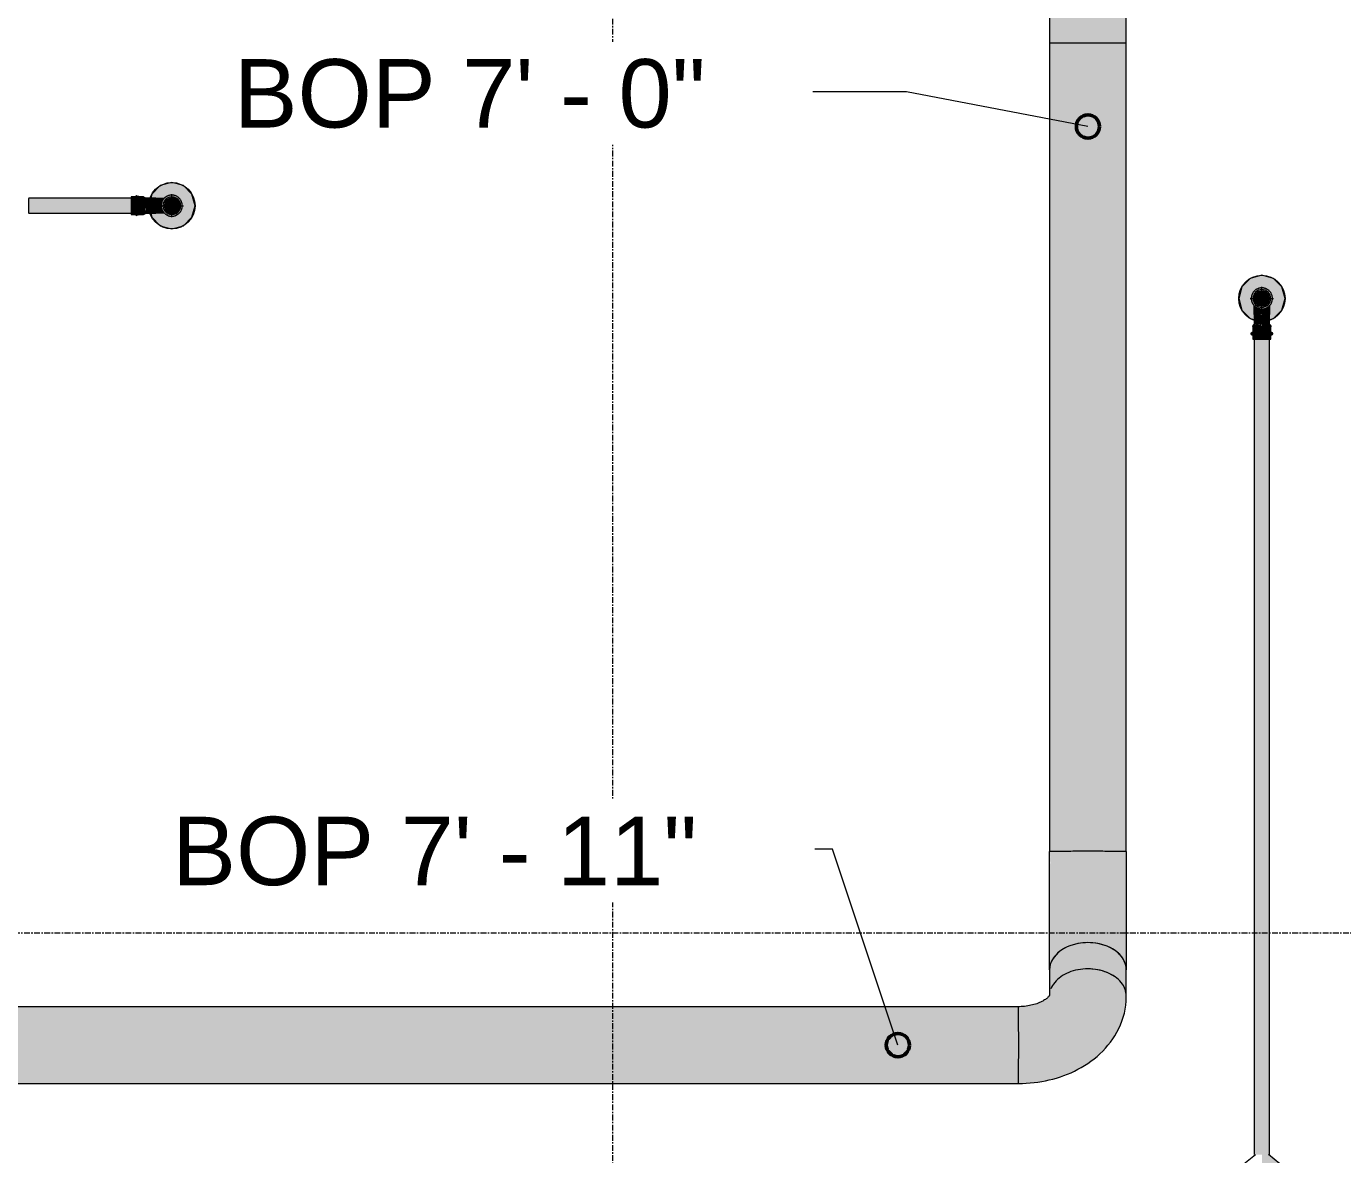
# Model space of a CAD drawing. Header units: inches. Extents: x -3679 to 241, y -496 to 1784.
# Drawn here: x -316.6 to -203, y 69.9 to 167.2 of the extents above; entities that cross this region are included whole.
import ezdxf

# ---------------------------------------------------------------- set-up
doc = ezdxf.new("R2010")
doc.units = ezdxf.units.IN
doc.header["$MEASUREMENT"] = 0
doc.linetypes.add('Grid Line', pattern=[0.875, 0.5, -0.125, 0.125, -0.125])
for name, color, linetype, lineweight in [('A-ANNO-NOTE', 250, 'Continuous', 9), ('G-ANNO-DIMS', 251, 'Continuous', 9), ('P-PIPE', 1, 'Continuous', 9), ('P-PIPE-CNTR', 1, 'Continuous', 9), ('S-GRID', 8, 'Continuous', 9)]:
    doc.layers.add(name, color=color, linetype=linetype, lineweight=lineweight)
doc.styles.add('Arial_1', font='arial.ttf', dxfattribs={"height": 5.901198})

# ---------------------------------------------------------------- blocks, each defined once
blk = doc.blocks.new('Victaulic-VicPress316-Elbow 90-45deg Style P568_P571 - Standard-523083-LOWER PARKING')
at = {"layer": 'P-PIPE'}
for points in [[(-210.33, 142.89), (-210, 142.9), (-210, 142.98), (-210.54, 143.2), (-210.77, 143.74), (-210.54, 144.28), (-210, 144.51), (-210, 144.58), (-210.33, 144.59), (-210.62, 144.41), (-210.78, 144.21), (-210.85, 144.08), (-210.89, 143.9), (-210.91, 143.72), (-210.86, 143.56), (-210.85, 143.41), (-210.73, 143.2), (-210.62, 143.07), (-210.47, 142.97)], [(-210, 142.98), (-210, 143.09), (-210.17, 143.11), (-210.33, 143.17), (-210.47, 143.28), (-210.57, 143.41), (-210.64, 143.57), (-210.66, 143.74), (-210.64, 143.91), (-210.57, 144.07), (-210.46, 144.21), (-210.33, 144.31), (-210.17, 144.38), (-210, 144.4), (-210, 144.51), (-210.54, 144.28), (-210.77, 143.74), (-210.54, 143.2), (-210.16, 143.04)], [(-210, 142.83), (-209.83, 142.85), (-209.67, 142.89), (-209.38, 143.07), (-209.22, 143.28), (-209.15, 143.41), (-209.11, 143.58), (-209.09, 143.76), (-209.14, 143.92), (-209.15, 144.08), (-209.27, 144.28), (-209.38, 144.41), (-209.67, 144.59), (-209.83, 144.64), (-210, 144.65), (-210, 144.51), (-209.46, 144.28), (-209.23, 143.74), (-209.46, 143.2), (-210, 142.98), (-210, 142.9)], [(-210, 142.98), (-209.46, 143.2), (-209.23, 143.74), (-209.46, 144.28), (-210, 144.51), (-210, 144.4), (-209.83, 144.38), (-209.67, 144.31), (-209.54, 144.21), (-209.43, 144.07), (-209.36, 143.91), (-209.34, 143.74), (-209.36, 143.57), (-209.43, 143.41), (-209.54, 143.28), (-209.67, 143.17), (-209.83, 143.11), (-210, 143.09), (-210, 143.04)], [(-210.66, 142.35), (-210, 142.36), (-210, 142.9), (-210.35, 142.91), (-210.62, 143.07), (-210.66, 143.12), (-210.66, 142.63)], [(-209.34, 142.35), (-209.35, 143.11), (-209.42, 143.04), (-209.67, 142.89), (-209.85, 142.84), (-210, 142.83), (-210, 142.35), (-209.35, 142.35)], [(-210.63, 141.49), (-210.51, 141.51), (-210.46, 141.52), (-210.43, 141.5), (-210.23, 141.5), (-210.16, 141.49), (-210, 141.52), (-210, 142.35), (-210.66, 142.35), (-210.65, 141.5), (-210.64, 141.49)], [(-209.43, 141.49), (-209.35, 141.5), (-209.34, 141.52), (-209.35, 142.35), (-210, 142.35), (-209.99, 141.52), (-209.83, 141.49), (-209.64, 141.5), (-209.57, 141.5), (-209.52, 141.52), (-209.43, 141.49)], [(-210.71, 140.56), (-210, 140.56), (-210, 140.85), (-210.77, 140.85), (-210.86, 140.8), (-210.91, 140.71), (-210.85, 140.61), (-210.77, 140.56), (-210.71, 140.56)], [(-210.33, 140.85), (-210, 140.85), (-210, 141.3), (-210.77, 141.3), (-210.75, 140.85), (-210.41, 140.85)], [(-210.17, 141.3), (-210, 141.3), (-210.01, 141.52), (-210.18, 141.49), (-210.36, 141.5), (-210.43, 141.5), (-210.47, 141.52), (-210.59, 141.49), (-210.64, 141.5), (-210.66, 141.52), (-210.72, 141.44), (-210.75, 141.37), (-210.75, 141.3), (-210.25, 141.3)], [(-209.86, 141.3), (-209.23, 141.3), (-209.25, 141.38), (-209.34, 141.52), (-209.38, 141.49), (-209.48, 141.5), (-209.54, 141.52), (-209.58, 141.5), (-209.78, 141.5), (-209.89, 141.5), (-210, 141.52), (-210, 141.3), (-209.88, 141.3)], [(-209.46, 140.85), (-209.23, 140.85), (-209.25, 141.3), (-210, 141.3), (-210, 140.85), (-209.53, 140.85)], [(-209.53, 140.56), (-209.23, 140.56), (-209.14, 140.61), (-209.09, 140.71), (-209.15, 140.81), (-209.23, 140.85), (-210, 140.85), (-210, 140.56), (-209.55, 140.56)], [(-210.71, 140.22), (-210, 140.22), (-210, 140.56), (-210.77, 140.56), (-210.77, 140.22)], [(-209.55, 140.22), (-209.23, 140.22), (-209.25, 140.56), (-210, 140.56), (-210, 140.22), (-209.59, 140.22)]]:
    blk.add_hatch(color=256, dxfattribs=at).paths.add_polyline_path(points, flags=0)
for p, q in [((-209.34, 143.78), (-209.34, 143.75)), ((-210.66, 142.35), (-210.66, 141.46)), ((-209.34, 141.46), (-209.34, 142.35)), ((-210.77, 141.3), (-210.77, 140.85)), ((-210, 140.85), (-210.77, 140.85)), ((-209.23, 140.85), (-210, 140.85)), ((-209.23, 140.85), (-209.23, 141.3)), ((-210.77, 140.56), (-210.77, 140.22)), ((-210, 140.56), (-210.77, 140.56)), ((-210.77, 140.22), (-210, 140.22)), ((-209.23, 140.56), (-210, 140.56)), ((-210, 140.22), (-209.23, 140.22)), ((-209.23, 140.22), (-209.23, 140.56))]:
    blk.add_line(p, q, dxfattribs=at)
at = {"layer": 'P-PIPE', "flags": 128}
for points in [[(-210, 144.65), (-210.04, 144.65), (-210.07, 144.65), (-210.11, 144.65), (-210.15, 144.64), (-210.18, 144.64), (-210.22, 144.63), (-210.25, 144.62), (-210.29, 144.61), (-210.32, 144.6), (-210.36, 144.58), (-210.39, 144.57), (-210.42, 144.55), (-210.45, 144.53), (-210.48, 144.52), (-210.52, 144.5), (-210.54, 144.47), (-210.57, 144.45), (-210.6, 144.43), (-210.63, 144.4), (-210.65, 144.38), (-210.68, 144.35), (-210.7, 144.32), (-210.73, 144.3), (-210.75, 144.27), (-210.77, 144.24), (-210.79, 144.2), (-210.8, 144.17), (-210.82, 144.14), (-210.84, 144.11), (-210.85, 144.07), (-210.86, 144.04), (-210.87, 144), (-210.88, 143.97), (-210.89, 143.93), (-210.9, 143.9), (-210.9, 143.86), (-210.91, 143.83), (-210.91, 143.79), (-210.91, 143.75), (-210.91, 143.72), (-210.91, 143.68), (-210.91, 143.64), (-210.9, 143.61), (-210.9, 143.57), (-210.89, 143.54), (-210.88, 143.5), (-210.87, 143.47), (-210.86, 143.43), (-210.84, 143.4), (-210.83, 143.36), (-210.81, 143.33), (-210.8, 143.3), (-210.78, 143.27), (-210.76, 143.24), (-210.74, 143.21), (-210.72, 143.18), (-210.69, 143.15), (-210.67, 143.12), (-210.64, 143.1), (-210.62, 143.07), (-210.59, 143.05), (-210.56, 143.02), (-210.53, 143), (-210.5, 142.98), (-210.47, 142.96), (-210.44, 142.94), (-210.41, 142.93), (-210.37, 142.91), (-210.34, 142.9), (-210.31, 142.88), (-210.27, 142.87), (-210.24, 142.86), (-210.2, 142.85), (-210.16, 142.85), (-210.13, 142.84), (-210.09, 142.84), (-210.06, 142.83), (-210.02, 142.83), (-210, 142.83)], [(-210, 142.83), (-209.96, 142.83), (-209.93, 142.83), (-209.89, 142.84), (-209.85, 142.84), (-209.82, 142.85), (-209.78, 142.86), (-209.75, 142.87), (-209.71, 142.88), (-209.68, 142.89), (-209.65, 142.9), (-209.61, 142.92), (-209.58, 142.93), (-209.55, 142.95), (-209.52, 142.97), (-209.49, 142.99), (-209.46, 143.01), (-209.43, 143.03), (-209.4, 143.06), (-209.37, 143.08), (-209.35, 143.11), (-209.32, 143.13), (-209.3, 143.16), (-209.27, 143.19), (-209.25, 143.22), (-209.23, 143.25), (-209.21, 143.28), (-209.2, 143.31), (-209.18, 143.35), (-209.16, 143.38), (-209.15, 143.41), (-209.14, 143.45), (-209.13, 143.48), (-209.12, 143.52), (-209.11, 143.55), (-209.1, 143.59), (-209.1, 143.62), (-209.09, 143.66), (-209.09, 143.7), (-209.09, 143.73), (-209.09, 143.77), (-209.09, 143.81), (-209.09, 143.84), (-209.1, 143.88), (-209.1, 143.91), (-209.11, 143.95), (-209.12, 143.99), (-209.13, 144.02), (-209.14, 144.05), (-209.16, 144.09), (-209.17, 144.12), (-209.19, 144.16), (-209.2, 144.19), (-209.22, 144.22), (-209.24, 144.25), (-209.26, 144.28), (-209.28, 144.31), (-209.31, 144.34), (-209.33, 144.36), (-209.36, 144.39), (-209.38, 144.42), (-209.41, 144.44), (-209.44, 144.46), (-209.47, 144.48), (-209.5, 144.5), (-209.53, 144.52), (-209.56, 144.54), (-209.59, 144.56), (-209.63, 144.57), (-209.66, 144.59), (-209.69, 144.6), (-209.73, 144.61), (-209.76, 144.62), (-209.8, 144.63), (-209.84, 144.64), (-209.87, 144.65), (-209.91, 144.65), (-209.94, 144.65), (-209.98, 144.65), (-210, 144.65)], [(-210.66, 143.74), (-210.66, 143.74), (-210.66, 143.74)], [(-210.66, 142.35), (-210.66, 142.41), (-210.66, 142.46), (-210.66, 142.52), (-210.66, 142.57), (-210.66, 142.63), (-210.66, 142.68), (-210.66, 142.73), (-210.66, 142.79), (-210.66, 142.84), (-210.66, 142.89), (-210.66, 142.94), (-210.66, 142.99), (-210.66, 143.04), (-210.66, 143.09), (-210.66, 143.12)], [(-209.34, 143.12), (-209.34, 143.1), (-209.34, 143.05), (-209.34, 143.01), (-209.34, 142.96), (-209.34, 142.91), (-209.34, 142.85), (-209.34, 142.8), (-209.34, 142.75), (-209.34, 142.7), (-209.34, 142.64), (-209.34, 142.59), (-209.34, 142.53), (-209.34, 142.48), (-209.34, 142.42), (-209.34, 142.36), (-209.34, 142.35)], [(-210.77, 140.56), (-210.77, 140.56), (-210.78, 140.56), (-210.78, 140.56), (-210.79, 140.56), (-210.8, 140.56), (-210.8, 140.57), (-210.81, 140.57), (-210.81, 140.57), (-210.82, 140.57), (-210.82, 140.57), (-210.83, 140.58), (-210.83, 140.58), (-210.84, 140.58), (-210.84, 140.58), (-210.85, 140.59), (-210.85, 140.59), (-210.86, 140.59), (-210.86, 140.6), (-210.87, 140.6), (-210.87, 140.61), (-210.88, 140.61), (-210.88, 140.61), (-210.88, 140.62), (-210.89, 140.62), (-210.89, 140.63), (-210.89, 140.63), (-210.9, 140.64), (-210.9, 140.64), (-210.9, 140.65), (-210.9, 140.65), (-210.9, 140.66), (-210.91, 140.67), (-210.91, 140.67), (-210.91, 140.68), (-210.91, 140.68), (-210.91, 140.69), (-210.91, 140.69), (-210.91, 140.7), (-210.91, 140.71), (-210.91, 140.71), (-210.91, 140.72), (-210.91, 140.72), (-210.91, 140.73), (-210.91, 140.73), (-210.91, 140.74), (-210.91, 140.75), (-210.91, 140.75), (-210.9, 140.76), (-210.9, 140.76), (-210.9, 140.77), (-210.9, 140.77), (-210.89, 140.78), (-210.89, 140.78), (-210.89, 140.79), (-210.88, 140.79), (-210.88, 140.8), (-210.88, 140.8), (-210.87, 140.81), (-210.87, 140.81), (-210.87, 140.81), (-210.86, 140.82), (-210.86, 140.82), (-210.85, 140.83), (-210.85, 140.83), (-210.84, 140.83), (-210.84, 140.83), (-210.83, 140.84), (-210.83, 140.84), (-210.82, 140.84), (-210.82, 140.84), (-210.81, 140.85), (-210.8, 140.85), (-210.8, 140.85), (-210.79, 140.85), (-210.79, 140.85), (-210.78, 140.85), (-210.78, 140.85), (-210.77, 140.85), (-210.77, 140.85)], [(-210.77, 141.3), (-210.77, 141.31), (-210.77, 141.33), (-210.76, 141.34), (-210.76, 141.35), (-210.76, 141.36), (-210.76, 141.37), (-210.76, 141.38), (-210.75, 141.39), (-210.75, 141.4), (-210.75, 141.41), (-210.74, 141.42), (-210.74, 141.43), (-210.73, 141.44), (-210.73, 141.45), (-210.72, 141.46), (-210.71, 141.47), (-210.71, 141.48), (-210.7, 141.48), (-210.69, 141.49), (-210.68, 141.5), (-210.68, 141.51), (-210.67, 141.51), (-210.66, 141.52), (-210.66, 141.52)], [(-210, 140.85), (-210.03, 140.85), (-210.06, 140.85), (-210.09, 140.85), (-210.12, 140.85), (-210.15, 140.85), (-210.18, 140.85), (-210.21, 140.85), (-210.24, 140.85), (-210.27, 140.85), (-210.3, 140.85), (-210.33, 140.85), (-210.35, 140.85), (-210.38, 140.85), (-210.41, 140.85), (-210.43, 140.85), (-210.46, 140.85), (-210.48, 140.85), (-210.51, 140.85), (-210.53, 140.85), (-210.55, 140.85), (-210.57, 140.85), (-210.59, 140.85), (-210.61, 140.85), (-210.63, 140.85), (-210.65, 140.85), (-210.66, 140.85), (-210.68, 140.85), (-210.69, 140.85), (-210.7, 140.85), (-210.71, 140.85), (-210.73, 140.85), (-210.73, 140.85), (-210.74, 140.85), (-210.75, 140.85), (-210.76, 140.85), (-210.76, 140.85), (-210.76, 140.85), (-210.77, 140.85), (-210.77, 140.85), (-210.77, 140.85)], [(-210.77, 140.85), (-210.77, 140.85), (-210.76, 140.85), (-210.76, 140.85), (-210.76, 140.85), (-210.75, 140.85), (-210.74, 140.85), (-210.74, 140.85), (-210.73, 140.85)], [(-209.23, 140.85), (-209.23, 140.85), (-209.24, 140.85), (-209.24, 140.85), (-209.24, 140.85), (-209.25, 140.85), (-209.26, 140.85), (-209.26, 140.85), (-209.27, 140.85), (-209.28, 140.85), (-209.29, 140.85), (-209.31, 140.85), (-209.32, 140.85), (-209.34, 140.85), (-209.35, 140.85), (-209.37, 140.85), (-209.39, 140.85), (-209.4, 140.85), (-209.42, 140.85), (-209.44, 140.85), (-209.47, 140.85), (-209.49, 140.85), (-209.51, 140.85), (-209.54, 140.85), (-209.56, 140.85), (-209.59, 140.85), (-209.61, 140.85), (-209.64, 140.85), (-209.67, 140.85), (-209.69, 140.85), (-209.72, 140.85), (-209.75, 140.85), (-209.78, 140.85), (-209.81, 140.85), (-209.84, 140.85), (-209.87, 140.85), (-209.9, 140.85), (-209.93, 140.85), (-209.96, 140.85), (-209.99, 140.85), (-210, 140.85)], [(-209.34, 141.52), (-209.33, 141.52), (-209.33, 141.51), (-209.32, 141.5), (-209.31, 141.49), (-209.3, 141.48), (-209.3, 141.48), (-209.29, 141.47), (-209.28, 141.46), (-209.28, 141.45), (-209.27, 141.44), (-209.27, 141.43), (-209.26, 141.42), (-209.26, 141.41), (-209.25, 141.4), (-209.25, 141.39), (-209.24, 141.38), (-209.24, 141.37), (-209.24, 141.36), (-209.24, 141.35), (-209.24, 141.34), (-209.23, 141.33), (-209.23, 141.32), (-209.23, 141.31), (-209.23, 141.3)], [(-209.28, 140.85), (-209.27, 140.85), (-209.26, 140.85), (-209.25, 140.85), (-209.24, 140.85), (-209.24, 140.85), (-209.24, 140.85), (-209.23, 140.85), (-209.23, 140.85), (-209.23, 140.85)], [(-209.23, 140.85), (-209.23, 140.85), (-209.22, 140.85), (-209.22, 140.85), (-209.21, 140.85), (-209.2, 140.85), (-209.2, 140.85), (-209.19, 140.85), (-209.19, 140.84), (-209.18, 140.84), (-209.18, 140.84), (-209.17, 140.84), (-209.17, 140.84), (-209.16, 140.83), (-209.16, 140.83), (-209.15, 140.83), (-209.15, 140.82), (-209.14, 140.82), (-209.14, 140.82), (-209.13, 140.81), (-209.13, 140.81), (-209.13, 140.8), (-209.12, 140.8), (-209.12, 140.79), (-209.11, 140.79), (-209.11, 140.79), (-209.11, 140.78), (-209.11, 140.78), (-209.1, 140.77), (-209.1, 140.76), (-209.1, 140.76), (-209.1, 140.75), (-209.09, 140.75), (-209.09, 140.74), (-209.09, 140.74), (-209.09, 140.73), (-209.09, 140.73), (-209.09, 140.72), (-209.09, 140.71), (-209.09, 140.71), (-209.09, 140.7), (-209.09, 140.7), (-209.09, 140.69), (-209.09, 140.69), (-209.09, 140.68), (-209.09, 140.67), (-209.09, 140.67), (-209.1, 140.66), (-209.1, 140.66), (-209.1, 140.65), (-209.1, 140.65), (-209.1, 140.64), (-209.11, 140.64), (-209.11, 140.63), (-209.11, 140.63), (-209.12, 140.62), (-209.12, 140.62), (-209.12, 140.61), (-209.13, 140.61), (-209.13, 140.6), (-209.14, 140.6), (-209.14, 140.6), (-209.14, 140.59), (-209.15, 140.59), (-209.15, 140.59), (-209.16, 140.58), (-209.16, 140.58), (-209.17, 140.58), (-209.17, 140.57), (-209.18, 140.57), (-209.19, 140.57), (-209.19, 140.57), (-209.2, 140.57), (-209.2, 140.56), (-209.21, 140.56), (-209.21, 140.56), (-209.22, 140.56), (-209.22, 140.56), (-209.23, 140.56), (-209.23, 140.56)], [(-210.73, 140.56), (-210.73, 140.56), (-210.74, 140.56), (-210.75, 140.56), (-210.76, 140.56), (-210.76, 140.56), (-210.76, 140.56), (-210.77, 140.56), (-210.77, 140.56), (-210.77, 140.56)], [(-210.77, 140.56), (-210.77, 140.56), (-210.76, 140.56), (-210.76, 140.56), (-210.76, 140.56), (-210.75, 140.56), (-210.74, 140.56), (-210.74, 140.56), (-210.73, 140.56), (-210.72, 140.56), (-210.71, 140.56), (-210.69, 140.56), (-210.68, 140.56), (-210.67, 140.56), (-210.65, 140.56), (-210.63, 140.56), (-210.62, 140.56), (-210.6, 140.56), (-210.58, 140.56), (-210.56, 140.56), (-210.53, 140.56), (-210.51, 140.56), (-210.49, 140.56), (-210.46, 140.56), (-210.44, 140.56), (-210.41, 140.56), (-210.39, 140.56), (-210.36, 140.56), (-210.33, 140.56), (-210.31, 140.56), (-210.28, 140.56), (-210.25, 140.56), (-210.22, 140.56), (-210.19, 140.56), (-210.16, 140.56), (-210.13, 140.56), (-210.1, 140.56), (-210.07, 140.56), (-210.04, 140.56), (-210.01, 140.56), (-210, 140.56)], [(-210, 140.56), (-209.97, 140.56), (-209.94, 140.56), (-209.91, 140.56), (-209.88, 140.56), (-209.85, 140.56), (-209.82, 140.56), (-209.79, 140.56), (-209.76, 140.56), (-209.73, 140.56), (-209.7, 140.56), (-209.67, 140.56), (-209.65, 140.56), (-209.62, 140.56), (-209.59, 140.56), (-209.57, 140.56), (-209.54, 140.56), (-209.52, 140.56), (-209.49, 140.56), (-209.47, 140.56), (-209.45, 140.56), (-209.43, 140.56), (-209.41, 140.56), (-209.39, 140.56), (-209.37, 140.56), (-209.36, 140.56), (-209.34, 140.56), (-209.32, 140.56), (-209.31, 140.56), (-209.3, 140.56), (-209.29, 140.56), (-209.28, 140.56), (-209.27, 140.56), (-209.26, 140.56), (-209.25, 140.56), (-209.24, 140.56), (-209.24, 140.56), (-209.24, 140.56), (-209.23, 140.56), (-209.23, 140.56), (-209.23, 140.56)], [(-209.23, 140.56), (-209.23, 140.56), (-209.24, 140.56), (-209.24, 140.56), (-209.24, 140.56), (-209.25, 140.56), (-209.26, 140.56), (-209.26, 140.56), (-209.27, 140.56)]]:
    blk.add_lwpolyline(points, dxfattribs=at)
at = {"layer": 'P-PIPE'}
for radius, start, end in [(0.767, 90, 270), (0.766, 270, 90)]:
    blk.add_arc((-210, 143.74), radius, start, end, dxfattribs=at)
blk = doc.blocks.new('Elbow - Welded - Generic - Standard-1200945-LOWER PARKING')
at = {"layer": 'P-PIPE'}
for points in [[(-230.98, 77.02), (-228.91, 77.18), (-226.95, 77.67), (-225.18, 78.45), (-223.71, 79.49), (-222.61, 80.74), (-221.92, 82.13), (-221.69, 83.59), (-221.8, 84.2), (-222.13, 84.76), (-222.65, 85.25), (-223.34, 85.62), (-224.15, 85.86), (-225, 85.94), (-225.86, 85.86), (-226.66, 85.62), (-227.34, 85.25), (-227.87, 84.76), (-228.2, 84.2), (-228.32, 83.67), (-228.4, 83.56), (-228.89, 83.16), (-229.26, 83), (-229.88, 82.8), (-230.98, 82.67), (-230.98, 81.7), (-230.98, 77.7)], [(-230.98, 76.05), (-229.61, 76.14), (-228.54, 76.32), (-227.44, 76.61), (-226.76, 76.87), (-226.04, 77.2), (-225.01, 77.79), (-224.83, 77.9), (-223.71, 78.87), (-223.54, 79.05), (-223.06, 79.61), (-222.43, 80.61), (-222.15, 81.23), (-221.93, 81.96), (-221.92, 82.13), (-222.61, 80.74), (-223.71, 79.49), (-225.18, 78.45), (-226.95, 77.67), (-228.91, 77.18), (-230.98, 77.02), (-230.98, 76.16)]]:
    blk.add_hatch(color=256, dxfattribs=at).paths.add_polyline_path(points, flags=0)
blk.add_line((-221.69, 83.58), (-221.69, 83.59), dxfattribs=at)
at = {"layer": 'P-PIPE', "flags": 128}
for points in [[(-228.3, 83.67), (-228.3, 83.67), (-228.31, 83.66), (-228.31, 83.65), (-228.32, 83.63), (-228.34, 83.61), (-228.36, 83.58), (-228.38, 83.55), (-228.41, 83.52), (-228.45, 83.48), (-228.5, 83.44), (-228.55, 83.39), (-228.61, 83.35), (-228.67, 83.3), (-228.74, 83.25), (-228.82, 83.21), (-228.9, 83.16), (-228.99, 83.11), (-229.09, 83.06), (-229.19, 83.02), (-229.3, 82.97), (-229.42, 82.93), (-229.53, 82.89), (-229.66, 82.85), (-229.78, 82.82), (-229.92, 82.79), (-230.05, 82.76), (-230.19, 82.74), (-230.33, 82.72), (-230.47, 82.7), (-230.61, 82.69), (-230.76, 82.68), (-230.9, 82.67), (-230.98, 82.67)], [(-230.98, 76.05), (-230.65, 76.05), (-230.32, 76.07), (-229.98, 76.09), (-229.65, 76.12), (-229.32, 76.17), (-228.99, 76.22), (-228.67, 76.28), (-228.34, 76.35), (-228.02, 76.43), (-227.7, 76.52), (-227.38, 76.62), (-227.07, 76.73), (-226.76, 76.85), (-226.46, 76.98), (-226.16, 77.12), (-225.86, 77.27), (-225.57, 77.43), (-225.29, 77.6), (-225.01, 77.78), (-224.74, 77.97), (-224.47, 78.17), (-224.21, 78.38), (-223.96, 78.61), (-223.72, 78.84), (-223.49, 79.09), (-223.27, 79.34), (-223.06, 79.61), (-222.86, 79.89), (-222.67, 80.17), (-222.5, 80.47), (-222.34, 80.78), (-222.2, 81.1), (-222.07, 81.42), (-221.96, 81.76), (-221.86, 82.1), (-221.79, 82.45), (-221.74, 82.8), (-221.7, 83.15), (-221.69, 83.51), (-221.69, 83.58)]]:
    blk.add_lwpolyline(points, dxfattribs=at)
at = {"layer": 'P-PIPE'}
for centre, major_axis, ratio, start_param, end_param in [((-225, 83.59), (3.31, 0), 0.707107, 2.356262, 2.616525), ((-225, 83.59), (3.31, 0), 0.707107, 2.094439, 2.354726), ((-225, 83.59), (3.31, 0), 0.707107, 1.832625, 2.092927), ((-225, 83.59), (3.31, 0), 0.707107, 1.570813, 1.831127), ((-225, 83.59), (3.31, 0), 0.707107, 1.309002, 1.569328), ((-225, 83.59), (3.31, 0), 0.707107, 1.04719, 1.307528), ((-225, 83.59), (3.31, 0), 0.707107, 0.785376, 1.045729), ((-225, 83.59), (3.31, 0), 0.707107, 0.523553, 0.78393), ((-225, 83.59), (3.31, 0), 0.707107, 2.61789, 2.878325), ((-225, 83.59), (3.31, 0), 0.707107, 0.261878, 0.52213), ((-225, 83.59), (3.31, 0), 0.707107, 6.281717, 6.543516), ((-230.98, 79.36), (0, 3.31), 0.002077, 5.497786, 6.283184), ((-230.98, 79.36), (0, 3.31), 0.002077, 5.235987, 5.497654), ((-230.98, 79.36), (0, 3.31), 0.002077, 4.974187, 5.235907), ((-230.98, 79.36), (0, 3.31), 0.002077, 4.712389, 4.974149), ((-230.98, 79.36), (0, 3.31), 0.002077, 4.450628, 4.712388), ((-230.98, 79.36), (0, 3.31), 0.002077, 4.188871, 4.450589), ((-230.98, 79.36), (0, 3.31), 0.002077, 3.927123, 4.188789), ((-230.98, 79.36), (0, 3.31), 0.002077, 3.665403, 3.92699), ((-230.98, 79.36), (0, 3.31), 0.002077, 3.141593, 3.66519)]:
    blk.add_ellipse(centre, major_axis=major_axis, ratio=ratio, start_param=start_param, end_param=end_param, dxfattribs=at)
blk = doc.blocks.new('Elbow - Welded - Generic - Standard-1200982-LOWER PARKING')
at = {"layer": 'P-PIPE'}
h = blk.add_hatch(color=256, dxfattribs=at)
h.paths.add_polyline_path([(-228.2, 96.06), (-228.31, 96.06), (-228.29, 94.65)], flags=0)
h.paths.add_polyline_path([(-228.31, 85.85), (-228.2, 86.46), (-227.87, 87.02), (-227.34, 87.51), (-226.65, 87.88), (-225.85, 88.11), (-225, 88.19), (-225, 96.07), (-228.2, 96.05), (-228.29, 94.42), (-228.3, 89.88), (-228.31, 86.27)], flags=0)
for points in [[(-221.69, 85.85), (-221.71, 87.47), (-221.69, 89.01), (-221.7, 94.42), (-221.69, 96.06), (-222.66, 96.07), (-225, 96.07), (-225, 88.19), (-224.14, 88.11), (-223.34, 87.88), (-222.66, 87.5), (-222.13, 87.02), (-221.8, 86.45), (-221.69, 85.85)], [(-221.69, 85.84), (-221.69, 85.86), (-221.8, 86.46), (-222.13, 87.02), (-222.66, 87.51), (-223.34, 87.88), (-224.14, 88.11), (-225, 88.19), (-225.86, 88.11), (-226.66, 87.88), (-227.34, 87.5), (-227.87, 87.02), (-227.87, 87.02), (-227.34, 87.51), (-226.66, 87.88), (-225.85, 88.11), (-225, 88.19), (-224.14, 88.11), (-223.34, 87.87), (-222.66, 87.5), (-222.13, 87.02), (-221.8, 86.45), (-221.69, 85.85)]]:
    blk.add_hatch(color=256, dxfattribs=at).paths.add_polyline_path(points, flags=0)
at = {"layer": 'P-PIPE', "flags": 128}
for points in [[(-228.31, 85.85), (-228.31, 86.27), (-228.31, 86.7), (-228.31, 87.15), (-228.31, 87.61), (-228.31, 88.09), (-228.31, 88.58), (-228.31, 89.08), (-228.31, 89.59), (-228.31, 90.11), (-228.31, 90.64), (-228.31, 91.19), (-228.31, 91.73), (-228.31, 92.29), (-228.31, 92.85), (-228.31, 93.42), (-228.31, 93.99), (-228.31, 94.57), (-228.31, 95.14), (-228.31, 95.72), (-228.31, 96.06)], [(-221.69, 96.06), (-221.69, 95.48), (-221.69, 94.9), (-221.69, 94.33), (-221.69, 93.75), (-221.69, 93.19), (-221.69, 92.62), (-221.69, 92.06), (-221.69, 91.51), (-221.69, 90.96), (-221.69, 90.42), (-221.69, 89.9), (-221.69, 89.38), (-221.69, 88.87), (-221.69, 88.37), (-221.69, 87.89), (-221.69, 87.42), (-221.69, 86.96), (-221.69, 86.52), (-221.69, 86.09), (-221.69, 85.85)]]:
    blk.add_lwpolyline(points, dxfattribs=at)
at = {"layer": 'P-PIPE'}
for centre, major_axis, ratio, start_param, end_param in [((-225, 96.06), (-3.31, 0), 0.002083, 4.712389, 6.283185), ((-225, 96.06), (3.31, 0), 0.002083, 0, 1.570796), ((-225, 85.85), (3.31, 0), 0.707232, 1.570796, 3.141593), ((-225, 85.85), (3.31, 0), 0.707232, 0, 1.570796)]:
    blk.add_ellipse(centre, major_axis=major_axis, ratio=ratio, start_param=start_param, end_param=end_param, dxfattribs=at)
blk = doc.blocks.new('Elbow - Welded - Generic - Standard-V24-LOWER PARKING')
at = {"layer": 'P-PIPE'}
for points in [[(-228.31, 165.75), (-227.34, 165.75), (-225, 165.76), (-225, 175.05), (-225.86, 174.93), (-226.66, 174.6), (-227.34, 174.07), (-227.87, 173.39), (-228.2, 172.59), (-228.31, 171.65), (-228.31, 166.53)], [(-221.69, 165.75), (-221.69, 171.78), (-221.8, 172.59), (-222.13, 173.39), (-222.66, 174.07), (-223.34, 174.6), (-224.14, 174.93), (-225, 175.05), (-225, 165.75), (-221.8, 165.75)]]:
    blk.add_hatch(color=256, dxfattribs=at).paths.add_polyline_path(points, flags=0)
at = {"layer": 'P-PIPE', "flags": 128}
for points in [[(-228.31, 171.73), (-228.31, 171.73), (-228.31, 171.71), (-228.31, 171.69), (-228.31, 171.66), (-228.31, 171.61), (-228.31, 171.56), (-228.31, 171.5), (-228.31, 171.43), (-228.31, 171.35), (-228.31, 171.26), (-228.31, 171.16), (-228.31, 171.05), (-228.31, 170.94), (-228.31, 170.82), (-228.31, 170.68), (-228.31, 170.55), (-228.31, 170.4), (-228.31, 170.24), (-228.31, 170.08), (-228.31, 169.91), (-228.31, 169.74), (-228.31, 169.56), (-228.31, 169.37), (-228.31, 169.17), (-228.31, 168.98), (-228.31, 168.77), (-228.31, 168.56), (-228.31, 168.35), (-228.31, 168.13), (-228.31, 167.91), (-228.31, 167.68), (-228.31, 167.45), (-228.31, 167.22), (-228.31, 166.99), (-228.31, 166.75), (-228.31, 166.52), (-228.31, 166.28), (-228.31, 166.04), (-228.31, 165.8), (-228.31, 165.75)], [(-221.69, 165.75), (-221.69, 165.99), (-221.69, 166.23), (-221.69, 166.47), (-221.69, 166.7), (-221.69, 166.94), (-221.69, 167.17), (-221.69, 167.4), (-221.69, 167.63), (-221.69, 167.86), (-221.69, 168.08), (-221.69, 168.3), (-221.69, 168.52), (-221.69, 168.73), (-221.69, 168.93), (-221.69, 169.13), (-221.69, 169.33), (-221.69, 169.52), (-221.69, 169.7), (-221.69, 169.88), (-221.69, 170.05), (-221.69, 170.21), (-221.69, 170.37), (-221.69, 170.51), (-221.69, 170.66), (-221.69, 170.79), (-221.69, 170.91), (-221.69, 171.03), (-221.69, 171.14), (-221.69, 171.24), (-221.69, 171.33), (-221.69, 171.41), (-221.69, 171.48), (-221.69, 171.55), (-221.69, 171.6), (-221.69, 171.65), (-221.69, 171.68), (-221.69, 171.71), (-221.69, 171.73), (-221.69, 171.73), (-221.69, 171.73)]]:
    blk.add_lwpolyline(points, dxfattribs=at)
at = {"layer": 'P-PIPE'}
for start, end in [(90, 165), (30, 90), (0, 15)]:
    blk.add_arc((-225, 171.73), 3.31, start, end, dxfattribs=at)
for start_param, end_param in [(2.879793, 3.141593), (1.570796, 2.87777), (1.308997, 1.570161), (1.047198, 1.308356), (0.785398, 1.046497), (0.523599, 0.784536)]:
    blk.add_ellipse((-225, 165.75), major_axis=(3.31, 0), ratio=0.002083, start_param=start_param, end_param=end_param, dxfattribs=at)
blk = doc.blocks.new('Victaulic-VicPress316-Elbow 90-45deg Style P568_P571 - Standard-1203206-LOWER PARKING')
at = {"layer": 'P-PIPE'}
for points in [[(-307.18, 151.74), (-307.18, 152.51), (-307.52, 152.51), (-307.52, 151.74), (-307.31, 151.74)], [(-307.18, 151.74), (-306.89, 151.74), (-306.89, 152.51), (-306.95, 152.61), (-307.04, 152.66), (-307.14, 152.59), (-307.18, 152.51), (-307.18, 151.88)], [(-306.89, 151.74), (-306.44, 151.74), (-306.44, 152.51), (-306.89, 152.5), (-306.89, 151.84)], [(-306.22, 151.74), (-306.23, 151.76), (-306.25, 151.92), (-306.24, 152.1), (-306.25, 152.17), (-306.22, 152.21), (-306.25, 152.34), (-306.24, 152.39), (-306.22, 152.4), (-306.3, 152.46), (-306.44, 152.51), (-306.44, 151.74), (-306.27, 151.74)], [(-305.58, 151.74), (-305.4, 151.74), (-305.39, 152.4), (-306.24, 152.39), (-306.26, 152.38), (-306.24, 152.26), (-306.23, 152.2), (-306.25, 152.17), (-306.25, 151.98), (-306.25, 151.9), (-306.22, 151.74)], [(-304.92, 151.74), (-304.78, 151.75), (-304.55, 152.29), (-304, 152.5), (-303.47, 152.29), (-303.25, 151.74), (-303.1, 151.74), (-303.12, 151.91), (-303.17, 152.09), (-303.34, 152.36), (-303.55, 152.52), (-303.68, 152.59), (-303.85, 152.64), (-304.03, 152.66), (-304.19, 152.6), (-304.34, 152.59), (-304.56, 152.47), (-304.68, 152.36), (-304.86, 152.07), (-304.91, 151.91)], [(-304.67, 151.74), (-304.65, 151.79), (-304.64, 151.91), (-304.57, 152.07), (-304.45, 152.22), (-304.3, 152.32), (-304.13, 152.38), (-304, 152.4), (-303.83, 152.38), (-303.67, 152.31), (-303.54, 152.21), (-303.42, 152.05), (-303.36, 151.91), (-303.34, 151.74), (-303.25, 151.74), (-303.47, 152.29), (-304.01, 152.51), (-304.56, 152.29), (-304.78, 151.74), (-304.73, 151.74)], [(-307.18, 150.98), (-307.18, 151.74), (-307.52, 151.74), (-307.52, 150.98), (-307.18, 150.98)], [(-307.04, 150.83), (-306.94, 150.89), (-306.89, 150.98), (-306.89, 151.74), (-307.18, 151.74), (-307.18, 150.98), (-307.13, 150.88), (-307.04, 150.83)], [(-306.44, 150.98), (-306.44, 150.99), (-306.44, 151.74), (-306.89, 151.74), (-306.89, 150.98)], [(-306.44, 150.98), (-306.36, 150.99), (-306.22, 151.09), (-306.25, 151.13), (-306.24, 151.22), (-306.23, 151.28), (-306.25, 151.32), (-306.25, 151.52), (-306.24, 151.63), (-306.22, 151.74), (-306.44, 151.74), (-306.44, 150.99)], [(-303.99, 150.83), (-303.83, 150.88), (-303.67, 150.9), (-303.47, 151.01), (-303.34, 151.12), (-303.16, 151.41), (-303.17, 151.74), (-303.25, 151.74), (-303.47, 151.2), (-304.01, 150.98), (-304.56, 151.2), (-304.78, 151.74), (-304.85, 151.74), (-304.86, 151.41), (-304.68, 151.12), (-304.48, 150.97), (-304.34, 150.89), (-304.13, 150.85)], [(-304.01, 150.98), (-303.47, 151.2), (-303.25, 151.74), (-303.34, 151.74), (-303.36, 151.57), (-303.43, 151.41), (-303.54, 151.27), (-303.67, 151.17), (-303.83, 151.11), (-304.02, 151.09), (-304.17, 151.11), (-304.33, 151.17), (-304.49, 151.32), (-304.57, 151.41), (-304.64, 151.57), (-304.67, 151.74), (-304.78, 151.74), (-304.56, 151.2), (-304.13, 151.02)], [(-303.26, 151.78), (-303.26, 151.78), (-303.28, 151.83)]]:
    blk.add_hatch(color=256, dxfattribs=at).paths.add_polyline_path(points, flags=0)
h = blk.add_hatch(color=256, dxfattribs=at)
h.paths.add_polyline_path([(-305.4, 151.74), (-304.92, 151.74), (-304.89, 151.98), (-304.84, 152.12), (-304.68, 152.36), (-304.64, 152.4), (-305.39, 152.39), (-305.4, 151.86)], flags=0)
h.paths.add_polyline_path([(-304.67, 151.74), (-304.67, 151.74), (-304.67, 151.75)], flags=0)
h = blk.add_hatch(color=256, dxfattribs=at)
h.paths.add_polyline_path([(-305.39, 151.52), (-305.4, 151.52), (-305.4, 151.52)], flags=0)
h.paths.add_polyline_path([(-306.22, 151.09), (-305.39, 151.1), (-305.4, 151.74), (-306.23, 151.73), (-306.25, 151.57), (-306.24, 151.39), (-306.25, 151.31), (-306.22, 151.27), (-306.25, 151.17), (-306.25, 151.11), (-306.22, 151.09)], flags=0)
h = blk.add_hatch(color=256, dxfattribs=at)
h.paths.add_polyline_path([(-305.39, 151.09), (-304.65, 151.09), (-304.68, 151.12), (-304.86, 151.41), (-304.86, 151.74), (-305.4, 151.74), (-305.39, 151.1)], flags=0)
h.paths.add_polyline_path([(-305.39, 151.1), (-305.39, 151.1), (-305.39, 151.1)], flags=0)
for p, q in [((-307.18, 152.51), (-307.52, 152.51)), ((-306.44, 152.51), (-306.89, 152.51)), ((-306.44, 152.51), (-306.22, 152.4)), ((-305.39, 152.4), (-306.29, 152.4)), ((-304.01, 152.51), (-304.01, 152.51)), ((-304.01, 152.51), (-304.01, 152.51)), ((-304.01, 152.51), (-304.01, 152.51)), ((-304.01, 152.4), (-304.01, 152.4)), ((-304, 152.4), (-304.01, 152.4)), ((-306.44, 150.98), (-306.22, 151.09)), ((-306.28, 151.09), (-305.39, 151.09)), ((-304.02, 151.09), (-304.01, 151.09)), ((-304.01, 151.09), (-304.01, 151.09)), ((-303.97, 151.09), (-304, 151.09)), ((-307.52, 150.98), (-307.18, 150.98)), ((-306.89, 150.98), (-306.44, 150.98)), ((-304.02, 150.98), (-304.01, 150.98)), ((-304.01, 150.98), (-304.01, 150.98))]:
    blk.add_line(p, q, dxfattribs=at)
at = {"layer": 'P-PIPE', "flags": 128}
for points in [[(-306.89, 152.47), (-306.89, 152.48), (-306.89, 152.49), (-306.89, 152.5), (-306.89, 152.5), (-306.89, 152.51), (-306.89, 152.51), (-306.89, 152.52), (-306.9, 152.56), (-307.18, 152.53), (-307.18, 152.52), (-307.18, 152.51), (-307.18, 152.51), (-307.18, 152.5), (-307.18, 152.49), (-307.18, 152.48), (-307.18, 152.48), (-307.18, 152.47), (-307.18, 152.45), (-307.18, 152.44), (-307.18, 152.43), (-307.18, 152.41), (-307.18, 152.4), (-307.18, 152.38), (-307.18, 152.36), (-307.18, 152.35), (-307.18, 152.33), (-307.18, 152.31), (-307.18, 152.28), (-307.18, 152.26), (-307.18, 152.24), (-307.18, 152.21), (-307.18, 152.19), (-307.18, 152.16), (-307.18, 152.14), (-307.18, 152.11), (-307.18, 152.09), (-307.18, 152.06), (-307.18, 152.03), (-307.18, 152), (-307.18, 151.97), (-307.18, 151.94), (-307.18, 151.91), (-307.18, 151.88), (-307.18, 151.85), (-307.18, 151.82), (-307.18, 151.79), (-307.18, 151.76), (-307.18, 151.74)], [(-305.39, 152.4), (-305.34, 152.4), (-305.28, 152.4), (-305.23, 152.4), (-305.17, 152.4), (-305.12, 152.4), (-305.06, 152.4), (-305.01, 152.4), (-304.95, 152.4), (-304.9, 152.4), (-304.85, 152.4), (-304.8, 152.4), (-304.75, 152.4), (-304.7, 152.4), (-304.65, 152.4), (-304.64, 152.4)], [(-303.1, 151.74), (-303.1, 151.78), (-303.1, 151.82), (-303.11, 151.85), (-303.11, 151.89), (-303.12, 151.92), (-303.13, 151.96), (-303.14, 152), (-303.15, 152.03), (-303.16, 152.06), (-303.17, 152.1), (-303.19, 152.13), (-303.2, 152.16), (-303.22, 152.2), (-303.24, 152.23), (-303.26, 152.26), (-303.28, 152.29), (-303.3, 152.32), (-303.33, 152.34), (-303.35, 152.37), (-303.38, 152.4), (-303.4, 152.42), (-303.43, 152.45), (-303.46, 152.47), (-303.49, 152.49), (-303.52, 152.51), (-303.55, 152.53), (-303.58, 152.55), (-303.61, 152.56), (-303.65, 152.58), (-303.68, 152.59), (-303.72, 152.61), (-303.75, 152.62), (-303.79, 152.63), (-303.82, 152.64), (-303.86, 152.64), (-303.89, 152.65), (-303.93, 152.65), (-303.97, 152.65), (-304, 152.66), (-304.04, 152.65), (-304.08, 152.65), (-304.11, 152.65), (-304.15, 152.65), (-304.18, 152.64), (-304.22, 152.63), (-304.25, 152.62), (-304.29, 152.61), (-304.32, 152.6), (-304.36, 152.59), (-304.39, 152.57), (-304.42, 152.56), (-304.46, 152.54), (-304.49, 152.52), (-304.52, 152.5), (-304.55, 152.48), (-304.58, 152.46), (-304.61, 152.44), (-304.63, 152.41), (-304.66, 152.39), (-304.68, 152.36), (-304.71, 152.33), (-304.73, 152.3), (-304.75, 152.27), (-304.77, 152.24), (-304.79, 152.21), (-304.81, 152.18), (-304.83, 152.15), (-304.84, 152.12), (-304.86, 152.08), (-304.87, 152.05), (-304.88, 152.01), (-304.89, 151.98), (-304.9, 151.94), (-304.91, 151.91), (-304.91, 151.87), (-304.92, 151.84), (-304.92, 151.8), (-304.92, 151.76), (-304.92, 151.74)], [(-304.01, 152.4), (-304.01, 152.4), (-304.01, 152.4), (-304.01, 152.4)], [(-306.89, 151.02), (-306.89, 151.01), (-306.89, 151), (-306.89, 150.99), (-306.89, 150.98), (-306.89, 150.98), (-306.89, 150.97), (-306.89, 150.97), (-306.9, 150.92), (-307.18, 150.96), (-307.18, 150.97), (-307.18, 150.98), (-307.18, 150.98), (-307.18, 150.99), (-307.18, 150.99), (-307.18, 151), (-307.18, 151.01), (-307.18, 151.02), (-307.18, 151.03), (-307.18, 151.05), (-307.18, 151.06), (-307.18, 151.07), (-307.18, 151.09), (-307.18, 151.11), (-307.18, 151.12), (-307.18, 151.14), (-307.18, 151.16), (-307.18, 151.18), (-307.18, 151.2), (-307.18, 151.23), (-307.18, 151.25), (-307.18, 151.27), (-307.18, 151.3), (-307.18, 151.32), (-307.18, 151.35), (-307.18, 151.37), (-307.18, 151.4), (-307.18, 151.43), (-307.18, 151.46), (-307.18, 151.49), (-307.18, 151.52), (-307.18, 151.54), (-307.18, 151.57), (-307.18, 151.6), (-307.18, 151.64), (-307.18, 151.67), (-307.18, 151.7), (-307.18, 151.73), (-307.18, 151.74)], [(-304.65, 151.09), (-304.69, 151.09), (-304.74, 151.09), (-304.79, 151.09), (-304.84, 151.09), (-304.89, 151.09), (-304.95, 151.09), (-305, 151.09), (-305.05, 151.09), (-305.11, 151.09), (-305.16, 151.09), (-305.22, 151.09), (-305.27, 151.09), (-305.33, 151.09), (-305.38, 151.09), (-305.39, 151.09)], [(-304.92, 151.74), (-304.92, 151.71), (-304.92, 151.67), (-304.92, 151.63), (-304.91, 151.6), (-304.91, 151.56), (-304.9, 151.53), (-304.89, 151.49), (-304.88, 151.46), (-304.87, 151.42), (-304.85, 151.39), (-304.84, 151.35), (-304.82, 151.32), (-304.8, 151.29), (-304.78, 151.26), (-304.76, 151.23), (-304.74, 151.2), (-304.72, 151.17), (-304.7, 151.14), (-304.67, 151.12), (-304.65, 151.09), (-304.62, 151.06), (-304.59, 151.04), (-304.56, 151.02), (-304.54, 151), (-304.5, 150.98), (-304.47, 150.96), (-304.44, 150.94), (-304.41, 150.92), (-304.38, 150.91), (-304.34, 150.89), (-304.31, 150.88), (-304.27, 150.87), (-304.24, 150.86), (-304.2, 150.85), (-304.17, 150.84), (-304.13, 150.84), (-304.09, 150.84), (-304.06, 150.83), (-304.02, 150.83), (-303.99, 150.83), (-303.95, 150.83), (-303.91, 150.84), (-303.88, 150.84), (-303.84, 150.85), (-303.8, 150.86), (-303.77, 150.86), (-303.73, 150.87), (-303.7, 150.89), (-303.67, 150.9), (-303.63, 150.91), (-303.6, 150.93), (-303.57, 150.95), (-303.54, 150.97), (-303.51, 150.99), (-303.48, 151.01), (-303.45, 151.03), (-303.42, 151.05), (-303.39, 151.08), (-303.36, 151.1), (-303.34, 151.13), (-303.32, 151.15), (-303.29, 151.18), (-303.27, 151.21), (-303.25, 151.24), (-303.23, 151.27), (-303.21, 151.3), (-303.2, 151.34), (-303.18, 151.37), (-303.17, 151.4), (-303.15, 151.44), (-303.14, 151.47), (-303.13, 151.51), (-303.12, 151.54), (-303.12, 151.58), (-303.11, 151.61), (-303.1, 151.65), (-303.1, 151.69), (-303.1, 151.72), (-303.1, 151.74)]]:
    blk.add_lwpolyline(points, dxfattribs=at)
at = {"layer": 'P-PIPE'}
for centre, major_axis, ratio, start_param, end_param in [((-307.52, 151.74), (0, 0.767), 0.004167, 0, 1.57079), ((-307.18, 151.74), (0, 0.766), 0.004167, 0, 1.57079), ((-306.89, 151.74), (0, 0.766), 0.004167, 0, 1.57079), ((-304.01, 151.74), (0.001, 0.766), 0.999991, 4.713982, 7.855575), ((-304.01, 151.74), (0.001, 0.657), 0.999991, 0.732873, 0.856086), ((-307.52, 151.74), (0, 0.767), 0.004167, 1.57079, 3.141586), ((-307.18, 151.74), (0, 0.767), 0.004167, 1.57079, 3.141586), ((-306.89, 151.74), (0, 0.767), 0.004167, 1.57079, 3.141586), ((-304.01, 151.74), (0.001, 0.766), 0.999991, 1.572389, 4.713982), ((-304.01, 151.74), (0.001, 0.657), 0.999991, 1.488171, 1.572389), ((-304.01, 151.74), (0.001, 0.657), 0.999991, 1.545375, 1.572389), ((-304.01, 151.74), (0.001, 0.657), 0.999991, 1.572389, 1.655729), ((-304.01, 151.74), (0.001, 0.657), 0.999991, 1.572389, 1.599368), ((-304.01, 151.74), (0.001, 0.657), 0.999991, 2.292789, 2.406682)]:
    blk.add_ellipse(centre, major_axis=major_axis, ratio=ratio, start_param=start_param, end_param=end_param, dxfattribs=at)

msp = doc.modelspace()

# ---------------------------------------------------------------- hatches: boundary and pattern name
at = {"layer": 'A-ANNO-NOTE'}
for points in [[(-304, 149.74), (-303, 150.01), (-302.27, 150.74), (-302, 151.74), (-302.27, 152.74), (-303, 153.47), (-304, 153.74), (-305, 153.47), (-305.74, 152.73), (-306, 151.74), (-305.73, 150.74), (-305, 150.01), (-304.13, 149.78)], [(-210, 141.74), (-209, 142.01), (-208.27, 142.74), (-208, 143.74), (-208.27, 144.74), (-209, 145.47), (-210, 145.74), (-211, 145.47), (-211.73, 144.74), (-212, 143.74), (-211.73, 142.74), (-211, 142.01)]]:
    msp.add_hatch(color=256, dxfattribs=at).paths.add_polyline_path(points, flags=0)
h = msp.add_hatch(color=256, dxfattribs=at)
edge = h.paths.add_edge_path(flags=0)
edge.add_arc((-304, 151.74), 2, 0, 360)
h = msp.add_hatch(color=256, dxfattribs=at)
edge = h.paths.add_edge_path(flags=0)
edge.add_arc((-210, 143.74), 2, 0, 360)
at = {"layer": 'P-PIPE'}
for points in [[(-228.31, 96.06), (-227.06, 96.07), (-225, 96.07), (-225, 165.75), (-228.31, 165.75), (-228.31, 96.06)], [(-221.69, 96.06), (-221.69, 165.75), (-222.66, 165.75), (-225, 165.75), (-225, 96.07), (-221.71, 96.06)], [(-316.35, 151.74), (-307.52, 151.74), (-307.52, 152.4), (-316.35, 152.4), (-316.35, 151.91)], [(-304, 151.09), (-303.83, 151.11), (-303.67, 151.17), (-303.54, 151.28), (-303.43, 151.41), (-303.36, 151.57), (-303.34, 151.74), (-303.36, 151.91), (-303.43, 152.07), (-303.54, 152.21), (-303.67, 152.31), (-303.83, 152.38), (-304, 152.4), (-304.17, 152.38), (-304.33, 152.31), (-304.46, 152.21), (-304.57, 152.07), (-304.64, 151.91), (-304.66, 151.74), (-304.64, 151.57), (-304.57, 151.41), (-304.46, 151.28), (-304.33, 151.17), (-304.13, 151.1)], [(-312.55, 151.09), (-307.52, 151.09), (-307.52, 151.74), (-316.35, 151.74), (-316.35, 151.09)], [(-210, 143.09), (-209.83, 143.11), (-209.67, 143.17), (-209.54, 143.28), (-209.43, 143.41), (-209.36, 143.57), (-209.34, 143.74), (-209.36, 143.91), (-209.43, 144.07), (-209.54, 144.21), (-209.67, 144.31), (-209.83, 144.38), (-210, 144.4), (-210.17, 144.38), (-210.33, 144.31), (-210.46, 144.21), (-210.57, 144.07), (-210.64, 143.91), (-210.66, 143.74), (-210.64, 143.57), (-210.57, 143.41), (-210.46, 143.28), (-210.33, 143.17), (-210.17, 143.11)], [(-210, 69.91), (-210, 140.22), (-210.66, 140.22), (-210.66, 69.91), (-210.17, 69.91)], [(-210, 69.91), (-209.34, 69.91), (-209.35, 140.22), (-210, 140.22), (-210, 73.22)], [(-228.31, 83.7), (-228.19, 84.21), (-227.87, 84.77), (-227.34, 85.25), (-226.65, 85.62), (-225.85, 85.86), (-225, 85.94), (-225, 88.19), (-225.86, 88.11), (-226.66, 87.88), (-227.34, 87.5), (-227.87, 87.02), (-228.2, 86.45), (-228.31, 85.85), (-228.31, 83.72)], [(-221.69, 83.59), (-221.69, 85.86), (-221.8, 86.45), (-222.13, 87.02), (-222.66, 87.5), (-223.34, 87.88), (-224.15, 88.11), (-225, 88.19), (-224.99, 85.94), (-224.14, 85.85), (-223.34, 85.62), (-222.65, 85.25), (-222.13, 84.76), (-221.8, 84.2), (-221.7, 83.66)], [(-587.01, 79.36), (-230.98, 79.36), (-230.98, 82.67), (-587.02, 82.67), (-587.02, 81.7), (-587.01, 80.22)], [(-405.17, 76.05), (-230.98, 76.05), (-230.98, 77.02), (-230.98, 79.36), (-587.01, 79.36), (-587.01, 76.05), (-438.86, 76.05)], [(-210, 69.12), (-208.44, 69.13), (-209.44, 69.91), (-210, 69.91), (-210, 69.17)]]:
    msp.add_hatch(color=256, dxfattribs=at).paths.add_polyline_path(points, flags=0)
h = msp.add_hatch(color=256, dxfattribs=at)
h.paths.add_polyline_path([(-221.69, 83.59), (-221.69, 83.59), (-221.69, 83.59)], flags=0)
h.paths.add_polyline_path([(-221.8, 84.2), (-221.8, 84.2), (-221.85, 84.29)], flags=0)
h.paths.add_polyline_path([(-222.13, 84.76), (-222.13, 84.76), (-222.13, 84.76)], flags=0)
h.paths.add_polyline_path([(-222.66, 85.25), (-222.66, 85.25), (-222.87, 85.36)], flags=0)
h.paths.add_polyline_path([(-223.34, 85.62), (-223.34, 85.62), (-223.34, 85.62)], flags=0)
h.paths.add_polyline_path([(-224.14, 85.85), (-224.14, 85.86), (-224.14, 85.86)], flags=0)

# ---------------------------------------------------------------- linework, layer by layer
at = {"layer": 'A-ANNO-NOTE'}
for p, q in [((-305, 153.47), (-305.74, 152.73)), ((-304, 153.74), (-305, 153.47)), ((-303, 153.47), (-304, 153.74)), ((-302.27, 152.74), (-303, 153.47)), ((-305.74, 152.73), (-306, 151.74)), ((-302, 151.74), (-302.27, 152.74)), ((-306, 151.74), (-305.73, 150.74)), ((-302.27, 150.74), (-302, 151.74)), ((-305.73, 150.74), (-305, 150.01)), ((-305, 150.01), (-304.13, 149.78)), ((-304, 149.74), (-303, 150.01)), ((-303, 150.01), (-302.27, 150.74)), ((-304.13, 149.78), (-304, 149.74)), ((-211, 145.47), (-211.73, 144.74)), ((-210, 145.74), (-211, 145.47)), ((-209, 145.47), (-210, 145.74)), ((-208.27, 144.74), (-209, 145.47)), ((-211.73, 144.74), (-212, 143.74)), ((-208, 143.74), (-208.27, 144.74)), ((-212, 143.74), (-211.73, 142.74)), ((-208.27, 142.74), (-208, 143.74)), ((-211.73, 142.74), (-211, 142.01)), ((-211, 142.01), (-210, 141.74)), ((-210, 141.74), (-209, 142.01)), ((-209, 142.01), (-208.27, 142.74))]:
    msp.add_line(p, q, dxfattribs=at)
for centre in [(-304, 151.74), (-210, 143.74)]:
    msp.add_circle(centre, 2, dxfattribs=at)
at = {"layer": 'G-ANNO-DIMS'}
for p, q in [((-240.64, 161.57), (-256.78, 161.57)), ((-225, 158.57), (-240.64, 161.57)), ((-247.02, 96.25), (-257.53, 96.25)), ((-241.39, 79.36), (-247.02, 96.25))]:
    msp.add_line(p, q, dxfattribs=at)
at = {"layer": 'G-ANNO-DIMS', "lineweight": 50}
for centre in [(-225, 158.57), (-241.39, 79.36)]:
    msp.add_circle(centre, 1, dxfattribs=at)
at = {"layer": 'P-PIPE'}
for p, q in [((-228.31, 165.75), (-228.31, 96.06)), ((-221.69, 96.06), (-221.69, 165.75)), ((-307.52, 152.4), (-316.35, 152.4)), ((-316.35, 151.09), (-307.52, 151.09)), ((-210.66, 140.22), (-210.66, 69.91)), ((-209.34, 69.91), (-209.34, 140.22)), ((-228.31, 85.85), (-228.31, 83.7)), ((-221.69, 83.59), (-221.69, 85.85)), ((-230.98, 82.67), (-587.02, 82.67)), ((-587.02, 76.05), (-230.98, 76.05)), ((-211.56, 69.13), (-210.56, 69.91)), ((-208.44, 69.13), (-209.44, 69.91))]:
    msp.add_line(p, q, dxfattribs=at)
for centre, radius, start, end in [((-304, 151.74), 0.658, 0, 180), ((-304, 152.07), 0.329, 270, 90), ((-304, 151.74), 0.657, 180, 0), ((-304, 151.41), 0.329, 90, 270), ((-210, 143.74), 0.657, 0, 180), ((-210, 144.07), 0.329, 270, 90), ((-210, 143.74), 0.657, 180, 0), ((-210, 143.41), 0.329, 90, 270)]:
    msp.add_arc(centre, radius, start, end, dxfattribs=at)
for centre, major_axis, ratio, start_param, end_param in [((-225, 165.75), (3.31, 0), 0.002083, 1.83332, 2.094395), ((-225, 165.75), (3.31, 0), 0.002083, 1.571432, 1.832596), ((-225, 165.75), (3.31, 0), 0.002083, 1.309594, 1.570796), ((-225, 165.75), (3.31, 0), 0.002083, 1.047799, 1.308997), ((-225, 165.75), (3.31, 0), 0.002083, 0.78606, 1.047198), ((-225, 165.75), (3.31, 0), 0.002083, 0.524422, 0.785398), ((-225, 165.75), (3.31, 0), 0.002083, 0.263071, 0.523599), ((-225, 165.75), (3.31, 0), 0.002083, 0, 0.261799), ((-316.35, 151.74), (0, 0.657), 0.004167, 0, 1.570796), ((-316.35, 151.74), (0, 0.657), 0.004167, 1.570796, 3.141593), ((-225, 96.06), (3.31, 0), 0.002083, 2.618331, 2.879793), ((-225, 96.06), (3.31, 0), 0.002083, 2.356368, 2.617994), ((-225, 96.06), (3.31, 0), 0.002083, 2.094489, 2.356194), ((-225, 96.06), (3.31, 0), 0.002083, 1.832637, 2.094395), ((-225, 96.06), (3.31, 0), 0.002083, 1.570796, 1.832596), ((-225, 96.06), (3.31, 0), 0.002083, 1.308997, 1.570796), ((-225, 96.06), (3.31, 0), 0.002083, 1.047198, 1.308955), ((-225, 96.06), (3.31, 0), 0.002083, 0.785398, 1.047104), ((-225, 96.06), (3.31, 0), 0.002083, 0.523599, 0.785225), ((-225, 96.06), (3.31, 0), 0.002083, 0.261799, 0.523262), ((-225, 85.85), (3.31, 0), 0.707232, 2.356368, 2.879752), ((-225, 85.85), (3.31, 0), 0.707232, 2.094489, 2.356194), ((-225, 85.85), (3.31, 0), 0.707232, 1.832637, 2.094395), ((-225, 85.85), (3.31, 0), 0.707232, 1.570796, 1.832596), ((-225, 85.85), (3.31, 0), 0.707232, 1.308997, 1.570796), ((-225, 85.85), (3.31, 0), 0.707232, 1.047198, 1.308955), ((-225, 85.85), (3.31, 0), 0.707232, 0.785398, 1.047104), ((-225, 85.85), (3.31, 0), 0.707232, 0.261841, 0.785225), ((-225, 83.59), (3.31, 0), 0.707232, 1.570796, 2.094395), ((-225, 83.59), (3.31, 0), 0.707232, 0.785398, 1.570796), ((-230.98, 79.36), (0, 3.31), 0.002077, 5.759922, 6.021386), ((-230.98, 79.36), (0, 3.31), 0.002077, 5.497959, 5.759587), ((-230.98, 79.36), (0, 3.31), 0.002077, 5.23608, 5.497787), ((-230.98, 79.36), (0, 3.31), 0.002077, 4.974229, 5.235988), ((-230.98, 79.36), (0, 3.31), 0.002077, 4.712389, 4.974188), ((-230.98, 79.36), (0, 3.31), 0.002077, 4.45059, 4.712388), ((-230.98, 79.36), (0, 3.31), 0.002077, 4.18879, 4.450547), ((-230.98, 79.36), (0, 3.31), 0.002077, 3.926991, 4.188695), ((-230.98, 79.36), (0, 3.31), 0.002077, 3.665191, 3.926816), ((-230.98, 79.36), (0, 3.31), 0.002077, 3.403392, 3.664853)]:
    msp.add_ellipse(centre, major_axis=major_axis, ratio=ratio, start_param=start_param, end_param=end_param, dxfattribs=at)
at = {"layer": 'P-PIPE-CNTR'}
for p, q in [((-304, 150.74), (-304, 152.74)), ((-305, 151.74), (-303, 151.74)), ((-210, 142.74), (-210, 144.74)), ((-211, 143.74), (-209, 143.74))]:
    msp.add_line(p, q, dxfattribs=at)
at = {"layer": 'S-GRID', "linetype": 'Grid Line'}
for p, q in [((-266, 1771.74), (-266, -484.26)), ((228, 89), (-3666.39, 89))]:
    msp.add_line(p, q, dxfattribs=at)

# ---------------------------------------------------------------- block references
at = {"layer": 'P-PIPE'}
for name in ['Elbow - Welded - Generic - Standard-V24-LOWER PARKING', 'Victaulic-VicPress316-Elbow 90-45deg Style P568_P571 - Standard-1203206-LOWER PARKING', 'Victaulic-VicPress316-Elbow 90-45deg Style P568_P571 - Standard-523083-LOWER PARKING', 'Elbow - Welded - Generic - Standard-1200982-LOWER PARKING', 'Elbow - Welded - Generic - Standard-1200945-LOWER PARKING']:
    msp.add_blockref(name, (0, 0), dxfattribs=at)

# ---------------------------------------------------------------- next in the draw order: texts
at = {"layer": 'G-ANNO-DIMS', "char_height": 5.9012, "attachment_point": 1, "line_spacing_factor": 0.938532, "style": 'Arial_1', "bg_fill": 3, "box_fill_scale": 1.25, "bg_fill_color": 0, "bg_fill_transparency": 0}
for s, insert, width in [('BOP 7\' - 0"', (-298.66, 164.38), 48.456), ('BOP 7\' - 11"', (-303.97, 99.05), 53.928)]:
    msp.add_mtext(s, dxfattribs=dict(at, insert=insert, width=width))

doc.saveas('drawing.dxf')
